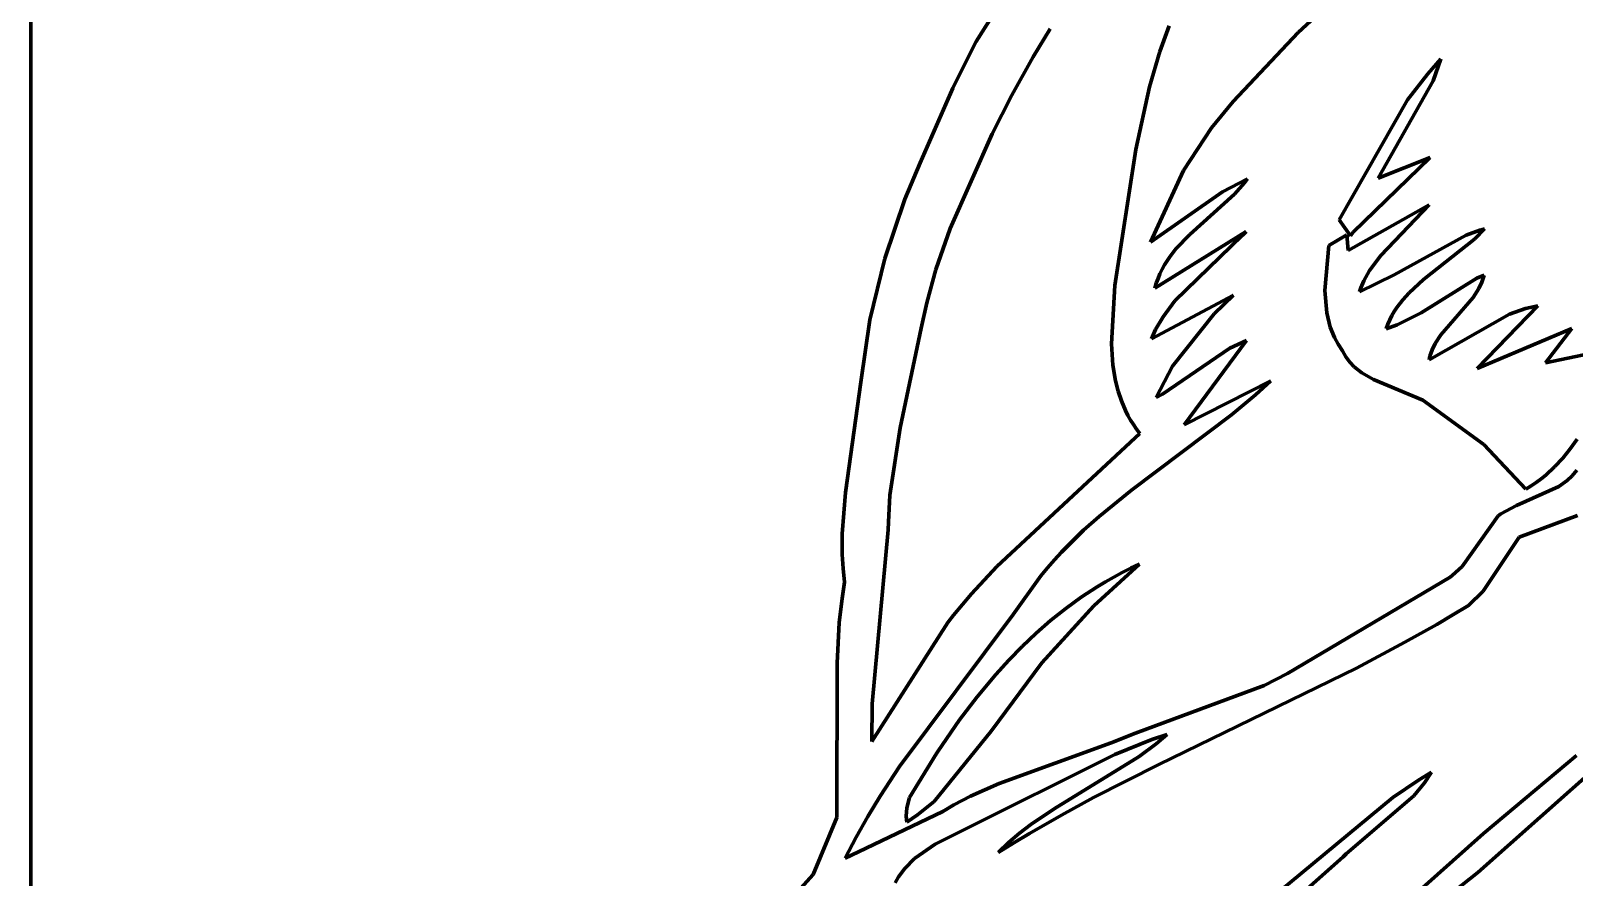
# Model space of a CAD drawing. Header units: millimetres. Extents: x 0 to 8.3, y 0 to 11.7.
# Drawn here: x 0 to 1.993, y 8.139 to 9.232 of the extents above; entities that cross this region are included whole.
import ezdxf

# ---------------------------------------------------------------- set-up
doc = ezdxf.new("R2010")
doc.units = ezdxf.units.MM
doc.layers.add('color#000000ff', color=7, linetype='CONTINUOUS', lineweight=100)
doc.layers.add('color#ffffffff', color=7, linetype='CONTINUOUS', lineweight=100)

msp = doc.modelspace()

# ---------------------------------------------------------------- linework, layer by layer
at = {"layer": 'color#000000ff'}
for p, q in [((1.221, 9.2181), (1.2641, 9.2867)), ((1.6869, 9.2763), (1.6371, 9.2298)), ((1.3166, 9.2346), (1.2945, 9.1983)), ((1.4583, 9.2052), (1.4702, 9.2387)), ((1.2047, 9.1858), (1.221, 9.2181)), ((1.6371, 9.2298), (1.553, 9.1407)), ((1.2945, 9.1983), (1.2673, 9.1489)), ((1.445, 9.1597), (1.4583, 9.2052)), ((1.8043, 9.1767), (1.8214, 9.1958)), ((1.8214, 9.1958), (1.8112, 9.1674)), ((1.1908, 9.1581), (1.2047, 9.1858)), ((1.7783, 9.143), (1.8043, 9.1767)), ((1.1487, 9.0615), (1.1908, 9.1581)), ((1.4272, 9.0788), (1.445, 9.1597)), ((1.8112, 9.1674), (1.7402, 9.0415)), ((1.2673, 9.1489), (1.2419, 9.0991)), ((1.553, 9.1407), (1.525, 9.1069)), ((1.6898, 8.9878), (1.7783, 9.143)), ((1.2419, 9.0991), (1.1874, 8.9765)), ((1.525, 9.1069), (1.4891, 9.0518)), ((1.4004, 8.9031), (1.4272, 9.0788)), ((1.129, 9.0147), (1.1487, 9.0615)), ((1.4891, 9.0518), (1.4463, 8.9589)), ((1.8075, 9.0684), (1.7078, 8.9714)), ((1.7402, 9.0415), (1.8075, 9.0684)), ((1.5394, 9.0242), (1.5716, 9.0407)), ((1.5677, 9.0356), (1.5549, 9.0212)), ((1.5716, 9.0407), (1.5677, 9.0356)), ((1.1029, 8.9377), (1.129, 9.0147)), ((1.4463, 8.9589), (1.5394, 9.0242)), ((1.5549, 9.0212), (1.4969, 8.9687)), ((1.7015, 8.9484), (1.8061, 9.0074)), ((1.8061, 9.0074), (1.744, 8.9419)), ((1.1874, 8.9765), (1.1691, 8.9237)), ((1.4519, 8.8995), (1.5699, 8.9727)), ((1.5699, 8.9727), (1.5653, 8.9682)), ((1.7048, 8.9673), (1.6898, 8.9878)), ((1.7078, 8.9714), (1.7048, 8.9673)), ((1.8541, 8.9679), (1.8717, 8.9743)), ((1.8778, 8.9761), (1.8647, 8.9627)), ((1.8717, 8.9743), (1.8778, 8.9761)), ((1.5653, 8.9682), (1.4777, 8.8832)), ((1.4969, 8.9687), (1.4792, 8.9502)), ((1.6716, 8.8965), (1.6765, 8.9547)), ((1.6765, 8.9547), (1.6997, 8.9685)), ((1.6997, 8.9685), (1.7015, 8.9484)), ((1.7611, 8.9168), (1.8541, 8.9679)), ((1.8647, 8.9627), (1.7991, 8.9106)), ((1.0839, 8.8587), (1.1029, 8.9377)), ((1.4714, 8.9402), (1.4644, 8.9296)), ((1.4792, 8.9502), (1.4714, 8.9402)), ((1.744, 8.9419), (1.7291, 8.9222)), ((1.1691, 8.9237), (1.1572, 8.8807)), ((1.456, 8.9122), (1.4538, 8.906)), ((1.4585, 8.9182), (1.456, 8.9122)), ((1.4613, 8.924), (1.4585, 8.9182)), ((1.4644, 8.9296), (1.4613, 8.924)), ((1.7163, 8.8949), (1.7611, 8.9168)), ((1.7291, 8.9222), (1.7218, 8.9091)), ((1.7957, 8.8679), (1.8678, 8.9124)), ((1.8678, 8.9124), (1.8771, 8.9162)), ((1.8771, 8.9162), (1.8741, 8.9073)), ((1.3957, 8.8275), (1.4004, 8.9031)), ((1.4538, 8.906), (1.4519, 8.8995)), ((1.674, 8.8677), (1.6716, 8.8965)), ((1.7179, 8.8998), (1.7163, 8.8949)), ((1.7218, 8.9091), (1.7179, 8.8998)), ((1.7804, 8.8936), (1.772, 8.8844)), ((1.7991, 8.9106), (1.7804, 8.8936)), ((1.8702, 8.8991), (1.863, 8.8876)), ((1.8741, 8.9073), (1.8702, 8.8991)), ((1.1572, 8.8807), (1.1501, 8.8478)), ((1.4474, 8.8343), (1.5535, 8.8904)), ((1.4777, 8.8832), (1.4626, 8.8627)), ((1.5535, 8.8904), (1.5287, 8.8663)), ((1.7645, 8.8747), (1.7612, 8.8696)), ((1.772, 8.8844), (1.7645, 8.8747)), ((1.863, 8.8876), (1.8214, 8.8393)), ((1.9467, 8.8768), (1.8683, 8.7959)), ((1.9101, 8.8659), (1.9306, 8.8731)), ((1.9306, 8.8731), (1.9467, 8.8768)), ((1.072, 8.7782), (1.0839, 8.8587)), ((1.4626, 8.8627), (1.4529, 8.8461)), ((1.5287, 8.8663), (1.4749, 8.7989)), ((1.6785, 8.8492), (1.674, 8.8677)), ((1.7529, 8.8531), (1.7508, 8.8472)), ((1.7508, 8.8472), (1.7649, 8.852)), ((1.7553, 8.8588), (1.7529, 8.8531)), ((1.7581, 8.8643), (1.7553, 8.8588)), ((1.7612, 8.8696), (1.7581, 8.8643)), ((1.7649, 8.852), (1.7957, 8.8679)), ((1.8063, 8.8071), (1.9101, 8.8659)), ((1.1501, 8.8478), (1.1228, 8.7189)), ((1.4529, 8.8461), (1.4474, 8.8343)), ((1.5704, 8.8321), (1.4896, 8.723)), ((1.5486, 8.8219), (1.5704, 8.8321)), ((1.6839, 8.8358), (1.6785, 8.8492)), ((1.6886, 8.8271), (1.6839, 8.8358)), ((1.8214, 8.8393), (1.8141, 8.8281)), ((1.8683, 8.7959), (1.9906, 8.8474)), ((1.9906, 8.8474), (1.9564, 8.8031)), ((1.3977, 8.8), (1.3957, 8.8275)), ((1.4619, 8.7625), (1.5486, 8.8219)), ((1.6942, 8.8188), (1.6886, 8.8271)), ((1.6963, 8.8147), (1.6942, 8.8188)), ((1.6985, 8.8108), (1.6963, 8.8147)), ((1.8073, 8.8116), (1.8063, 8.8071)), ((1.8103, 8.8201), (1.8073, 8.8116)), ((1.8141, 8.8281), (1.8103, 8.8201)), ((1.9564, 8.8031), (2.0554, 8.8239)), ((1.401, 8.7798), (1.3977, 8.8)), ((1.4749, 8.7989), (1.4534, 8.7581)), ((1.7037, 8.8039), (1.6985, 8.8108)), ((1.7095, 8.7978), (1.7037, 8.8039)), ((1.7194, 8.79), (1.7095, 8.7978)), ((1.0522, 8.6357), (1.072, 8.7782)), ((1.4044, 8.7666), (1.401, 8.7798)), ((1.4896, 8.723), (1.6016, 8.7798)), ((1.6016, 8.7798), (1.5818, 8.7617)), ((1.7343, 8.7817), (1.7194, 8.79)), ((1.7982, 8.755), (1.7343, 8.7817)), ((1.4086, 8.7538), (1.4044, 8.7666)), ((1.414, 8.7413), (1.4086, 8.7538)), ((1.4534, 8.7581), (1.4619, 8.7625)), ((1.5818, 8.7617), (1.551, 8.7357)), ((1.8768, 8.6974), (1.7982, 8.755)), ((1.4171, 8.7352), (1.414, 8.7413)), ((1.4204, 8.7292), (1.4171, 8.7352)), ((1.551, 8.7357), (1.4218, 8.6384)), ((1.1228, 8.7189), (1.1097, 8.6323)), ((1.2479, 8.5398), (1.4324, 8.7119)), ((1.4241, 8.7233), (1.4204, 8.7292)), ((1.4281, 8.7175), (1.4241, 8.7233)), ((1.4324, 8.7119), (1.4281, 8.7175)), ((1.9311, 8.6397), (1.8768, 8.6974)), ((1.9884, 8.692), (1.9787, 8.68)), ((1.9973, 8.7046), (1.9884, 8.692)), ((1.9787, 8.68), (1.9682, 8.6686)), ((1.9508, 8.6531), (1.9445, 8.6484)), ((1.9568, 8.6581), (1.9508, 8.6531)), ((1.9682, 8.6686), (1.9568, 8.6581)), ((1.9845, 8.6511), (1.991, 8.6572)), ((1.991, 8.6572), (1.9968, 8.6642)), ((1.0479, 8.5821), (1.0522, 8.6357)), ((1.1097, 8.6323), (1.108, 8.5972)), ((1.4218, 8.6384), (1.38, 8.6045)), ((1.9189, 8.6186), (1.9737, 8.6433)), ((1.9379, 8.644), (1.9311, 8.6397)), ((1.9445, 8.6484), (1.9379, 8.644)), ((1.9737, 8.6433), (1.9845, 8.6511)), ((1.8988, 8.6079), (1.9189, 8.6186)), ((1.108, 8.5972), (1.1075, 8.5874)), ((1.38, 8.6045), (1.3599, 8.5867)), ((1.8489, 8.54), (1.8952, 8.6053)), ((1.8952, 8.6053), (1.8988, 8.6079)), ((1.9979, 8.6057), (1.9224, 8.5777)), ((1.048, 8.5553), (1.0479, 8.5821)), ((1.1075, 8.5874), (1.0866, 8.3627)), ((1.3599, 8.5867), (1.3406, 8.568)), ((1.9224, 8.5777), (1.8758, 8.5082)), ((1.0491, 8.5375), (1.048, 8.5553)), ((1.3313, 8.5584), (1.3222, 8.5484)), ((1.3406, 8.568), (1.3313, 8.5584)), ((1.0512, 8.5196), (1.0491, 8.5375)), ((1.2151, 8.5047), (1.2479, 8.5398)), ((1.3133, 8.5382), (1.3047, 8.5277)), ((1.3222, 8.5484), (1.3133, 8.5382)), ((1.4321, 8.5429), (1.373, 8.4892)), ((1.3988, 8.5263), (1.4097, 8.5321)), ((1.4097, 8.5321), (1.4208, 8.5377)), ((1.4208, 8.5377), (1.4321, 8.5429)), ((1.8361, 8.5282), (1.8489, 8.54)), ((1.0478, 8.4988), (1.0512, 8.5196)), ((1.3047, 8.5277), (1.269, 8.478)), ((1.3567, 8.5002), (1.3774, 8.5138)), ((1.3774, 8.5138), (1.388, 8.5202)), ((1.388, 8.5202), (1.3988, 8.5263)), ((1.6231, 8.4019), (1.8332, 8.5261)), ((1.8332, 8.5261), (1.8361, 8.5282)), ((1.0442, 8.4676), (1.0478, 8.4988)), ((1.1918, 8.4772), (1.2151, 8.5047)), ((1.3367, 8.4856), (1.3567, 8.5002)), ((1.8758, 8.5082), (1.8569, 8.4895)), ((1.269, 8.478), (1.1221, 8.2815)), ((1.1843, 8.4677), (1.1918, 8.4772)), ((1.373, 8.4892), (1.306, 8.4154)), ((1.3173, 8.4701), (1.3367, 8.4856)), ((1.8367, 8.4773), (1.8163, 8.4652)), ((1.8569, 8.4895), (1.8367, 8.4773)), ((1.0414, 8.4152), (1.0442, 8.4676)), ((1.0864, 8.3137), (1.1843, 8.4677)), ((1.2805, 8.4367), (1.2986, 8.4538)), ((1.2986, 8.4538), (1.3173, 8.4701)), ((1.8163, 8.4652), (1.775, 8.442)), ((1.2631, 8.4188), (1.2805, 8.4367)), ((1.775, 8.442), (1.7123, 8.4088)), ((1.041, 8.2157), (1.0414, 8.4152)), ((1.306, 8.4154), (1.2406, 8.3272)), ((1.2463, 8.4004), (1.2631, 8.4188)), ((1.2223, 8.3717), (1.2463, 8.4004)), ((1.7123, 8.4088), (1.4569, 8.2843)), ((1.593, 8.3864), (1.6231, 8.4019)), ((1.4267, 8.3247), (1.593, 8.3864)), ((1.0866, 8.3627), (1.0864, 8.3137)), ((1.1997, 8.3419), (1.2223, 8.3717)), ((1.1717, 8.3011), (1.1997, 8.3419)), ((1.2406, 8.3272), (1.167, 8.2365)), ((1.3953, 8.3122), (1.4267, 8.3247)), ((1.448, 8.3163), (1.4001, 8.2972)), ((1.4676, 8.3229), (1.448, 8.3163)), ((1.4536, 8.311), (1.4676, 8.3229)), ((1.1349, 8.2415), (1.1699, 8.2982)), ((1.1699, 8.2982), (1.1717, 8.3011)), ((1.4001, 8.2972), (1.1965, 8.1952)), ((1.2506, 8.2594), (1.3953, 8.3122)), ((1.322, 8.2269), (1.4316, 8.2944)), ((1.4316, 8.2944), (1.4536, 8.311)), ((1.8762, 8.1948), (1.9964, 8.2956)), ((1.1221, 8.2815), (1.0969, 8.2431)), ((1.4569, 8.2843), (1.3726, 8.2413)), ((1.7923, 8.2638), (1.8094, 8.2741)), ((1.8094, 8.2741), (1.8004, 8.2604)), ((2.03, 8.2875), (1.8691, 8.1444)), ((1.2136, 8.2432), (1.2506, 8.2594)), ((1.7595, 8.2416), (1.7923, 8.2638)), ((1.8004, 8.2604), (1.7866, 8.2436)), ((1.0969, 8.2431), (1.081, 8.217)), ((1.1314, 8.2281), (1.1349, 8.2415)), ((1.167, 8.2365), (1.1455, 8.2189)), ((1.1921, 8.2318), (1.2136, 8.2432)), ((1.3726, 8.2413), (1.3311, 8.2187)), ((1.5838, 8.0957), (1.7595, 8.2416)), ((1.7866, 8.2436), (1.6992, 8.1687)), ((1.0107, 8.1418), (1.041, 8.2157)), ((1.081, 8.217), (1.0659, 8.1903)), ((1.0692, 8.1713), (1.1782, 8.2232)), ((1.1307, 8.2174), (1.1314, 8.2281)), ((1.1313, 8.2098), (1.1307, 8.2174)), ((1.1455, 8.2189), (1.1313, 8.2098)), ((1.1782, 8.2232), (1.1921, 8.2318)), ((1.3311, 8.2187), (1.29, 8.1951)), ((1.2915, 8.2064), (1.322, 8.2269)), ((1.1965, 8.1952), (1.1679, 8.1811)), ((1.263, 8.1833), (1.277, 8.1952)), ((1.29, 8.1951), (1.2697, 8.183)), ((1.277, 8.1952), (1.2915, 8.2064)), ((1.6227, 7.9696), (1.8762, 8.1948)), ((1.0659, 8.1903), (1.0517, 8.163)), ((1.1679, 8.1811), (1.1415, 8.1626)), ((1.2496, 8.1705), (1.263, 8.1833)), ((1.2697, 8.183), (1.2496, 8.1705)), ((1.0517, 8.163), (1.0692, 8.1713)), ((1.1415, 8.1626), (1.1288, 8.1499)), ((1.6953, 8.165), (1.473, 7.9679)), ((1.6992, 8.1687), (1.6953, 8.165)), ((0.9251, 8.048), (1.0107, 8.1418)), ((1.1208, 8.1391), (1.1163, 8.1313)), ((1.1288, 8.1499), (1.1208, 8.1391)), ((1.8691, 8.1444), (1.8153, 8.102))]:
    msp.add_line(p, q, dxfattribs=at)
at = {"layer": 'color#ffffffff'}
for p, q in [((0, 0), (0, 11.6806)), ((1.2641, 9.2867), (1.221, 9.2181)), ((1.6371, 9.2298), (1.6869, 9.2763)), ((1.2945, 9.1983), (1.3166, 9.2346)), ((1.4702, 9.2387), (1.4583, 9.2052)), ((1.221, 9.2181), (1.2047, 9.1858)), ((1.553, 9.1407), (1.6371, 9.2298)), ((1.2673, 9.1489), (1.2945, 9.1983)), ((1.4583, 9.2052), (1.445, 9.1597)), ((1.8214, 9.1958), (1.8043, 9.1767)), ((1.8112, 9.1674), (1.8214, 9.1958)), ((1.2047, 9.1858), (1.1908, 9.1581)), ((1.8043, 9.1767), (1.7783, 9.143)), ((1.1908, 9.1581), (1.1487, 9.0615)), ((1.445, 9.1597), (1.4272, 9.0788)), ((1.7402, 9.0415), (1.8112, 9.1674)), ((1.2419, 9.0991), (1.2673, 9.1489)), ((1.525, 9.1069), (1.553, 9.1407)), ((1.7783, 9.143), (1.6898, 8.9878)), ((1.1874, 8.9765), (1.2419, 9.0991)), ((1.4891, 9.0518), (1.525, 9.1069)), ((1.4272, 9.0788), (1.4004, 8.9031)), ((1.1487, 9.0615), (1.129, 9.0147)), ((1.4463, 8.9589), (1.4891, 9.0518)), ((1.7078, 8.9714), (1.8075, 9.0684)), ((1.8075, 9.0684), (1.7402, 9.0415)), ((1.5716, 9.0407), (1.5394, 9.0242)), ((1.5549, 9.0212), (1.5677, 9.0356)), ((1.5677, 9.0356), (1.5716, 9.0407)), ((1.129, 9.0147), (1.1029, 8.9377)), ((1.5394, 9.0242), (1.4463, 8.9589)), ((1.4969, 8.9687), (1.5549, 9.0212)), ((1.8061, 9.0074), (1.7015, 8.9484)), ((1.744, 8.9419), (1.8061, 9.0074)), ((1.1691, 8.9237), (1.1874, 8.9765)), ((1.5699, 8.9727), (1.4519, 8.8995)), ((1.5653, 8.9682), (1.5699, 8.9727)), ((1.6898, 8.9878), (1.7048, 8.9673)), ((1.7048, 8.9673), (1.7078, 8.9714)), ((1.8717, 8.9743), (1.8541, 8.9679)), ((1.8647, 8.9627), (1.8778, 8.9761)), ((1.8778, 8.9761), (1.8717, 8.9743)), ((1.4777, 8.8832), (1.5653, 8.9682)), ((1.4792, 8.9502), (1.4969, 8.9687)), ((1.6765, 8.9547), (1.6716, 8.8965)), ((1.6997, 8.9685), (1.6765, 8.9547)), ((1.7015, 8.9484), (1.6997, 8.9685)), ((1.8541, 8.9679), (1.7611, 8.9168)), ((1.7991, 8.9106), (1.8647, 8.9627)), ((1.1029, 8.9377), (1.0839, 8.8587)), ((1.4644, 8.9296), (1.4714, 8.9402)), ((1.4714, 8.9402), (1.4792, 8.9502)), ((1.7291, 8.9222), (1.744, 8.9419)), ((1.1572, 8.8807), (1.1691, 8.9237)), ((1.4538, 8.906), (1.456, 8.9122)), ((1.456, 8.9122), (1.4585, 8.9182)), ((1.4585, 8.9182), (1.4613, 8.924)), ((1.4613, 8.924), (1.4644, 8.9296)), ((1.7611, 8.9168), (1.7163, 8.8949)), ((1.7218, 8.9091), (1.7291, 8.9222)), ((1.8678, 8.9124), (1.7957, 8.8679)), ((1.8771, 8.9162), (1.8678, 8.9124)), ((1.8741, 8.9073), (1.8771, 8.9162)), ((1.4004, 8.9031), (1.3957, 8.8275)), ((1.4519, 8.8995), (1.4538, 8.906)), ((1.6716, 8.8965), (1.674, 8.8677)), ((1.7163, 8.8949), (1.7179, 8.8998)), ((1.7179, 8.8998), (1.7218, 8.9091)), ((1.772, 8.8844), (1.7804, 8.8936)), ((1.7804, 8.8936), (1.7991, 8.9106)), ((1.863, 8.8876), (1.8702, 8.8991)), ((1.8702, 8.8991), (1.8741, 8.9073)), ((1.1501, 8.8478), (1.1572, 8.8807)), ((1.5535, 8.8904), (1.4474, 8.8343)), ((1.4626, 8.8627), (1.4777, 8.8832)), ((1.5287, 8.8663), (1.5535, 8.8904)), ((1.7612, 8.8696), (1.7645, 8.8747)), ((1.7645, 8.8747), (1.772, 8.8844)), ((1.8214, 8.8393), (1.863, 8.8876)), ((1.8683, 8.7959), (1.9467, 8.8768)), ((1.9306, 8.8731), (1.9101, 8.8659)), ((1.9467, 8.8768), (1.9306, 8.8731)), ((1.0839, 8.8587), (1.072, 8.7782)), ((1.4529, 8.8461), (1.4626, 8.8627)), ((1.4749, 8.7989), (1.5287, 8.8663)), ((1.674, 8.8677), (1.6785, 8.8492)), ((1.7508, 8.8472), (1.7529, 8.8531)), ((1.7649, 8.852), (1.7508, 8.8472)), ((1.7529, 8.8531), (1.7553, 8.8588)), ((1.7553, 8.8588), (1.7581, 8.8643)), ((1.7581, 8.8643), (1.7612, 8.8696)), ((1.7957, 8.8679), (1.7649, 8.852)), ((1.9101, 8.8659), (1.8063, 8.8071)), ((1.1228, 8.7189), (1.1501, 8.8478)), ((1.4474, 8.8343), (1.4529, 8.8461)), ((1.4896, 8.723), (1.5704, 8.8321)), ((1.5704, 8.8321), (1.5486, 8.8219)), ((1.6785, 8.8492), (1.6839, 8.8358)), ((1.6839, 8.8358), (1.6886, 8.8271)), ((1.8141, 8.8281), (1.8214, 8.8393)), ((1.9906, 8.8474), (1.8683, 8.7959)), ((1.9564, 8.8031), (1.9906, 8.8474)), ((1.3957, 8.8275), (1.3977, 8.8)), ((1.5486, 8.8219), (1.4619, 8.7625)), ((1.6886, 8.8271), (1.6942, 8.8188)), ((1.6942, 8.8188), (1.6963, 8.8147)), ((1.6963, 8.8147), (1.6985, 8.8108)), ((1.8063, 8.8071), (1.8073, 8.8116)), ((1.8073, 8.8116), (1.8103, 8.8201)), ((1.8103, 8.8201), (1.8141, 8.8281)), ((2.0554, 8.8239), (1.9564, 8.8031)), ((1.3977, 8.8), (1.401, 8.7798)), ((1.4534, 8.7581), (1.4749, 8.7989)), ((1.6985, 8.8108), (1.7037, 8.8039)), ((1.7037, 8.8039), (1.7095, 8.7978)), ((1.7095, 8.7978), (1.7194, 8.79)), ((1.072, 8.7782), (1.0522, 8.6357)), ((1.401, 8.7798), (1.4044, 8.7666)), ((1.6016, 8.7798), (1.4896, 8.723)), ((1.5818, 8.7617), (1.6016, 8.7798)), ((1.7194, 8.79), (1.7343, 8.7817)), ((1.7343, 8.7817), (1.7982, 8.755)), ((1.4044, 8.7666), (1.4086, 8.7538)), ((1.4086, 8.7538), (1.414, 8.7413)), ((1.4619, 8.7625), (1.4534, 8.7581)), ((1.551, 8.7357), (1.5818, 8.7617)), ((1.7982, 8.755), (1.8768, 8.6974)), ((1.414, 8.7413), (1.4171, 8.7352)), ((1.4171, 8.7352), (1.4204, 8.7292)), ((1.4218, 8.6384), (1.551, 8.7357)), ((1.1097, 8.6323), (1.1228, 8.7189)), ((1.4324, 8.7119), (1.2479, 8.5398)), ((1.4204, 8.7292), (1.4241, 8.7233)), ((1.4241, 8.7233), (1.4281, 8.7175)), ((1.4281, 8.7175), (1.4324, 8.7119)), ((1.8768, 8.6974), (1.9311, 8.6397)), ((1.9787, 8.68), (1.9884, 8.692)), ((1.9884, 8.692), (1.9973, 8.7046)), ((1.9682, 8.6686), (1.9787, 8.68)), ((1.9445, 8.6484), (1.9508, 8.6531)), ((1.9508, 8.6531), (1.9568, 8.6581)), ((1.9568, 8.6581), (1.9682, 8.6686)), ((1.991, 8.6572), (1.9845, 8.6511)), ((1.9968, 8.6642), (1.991, 8.6572)), ((1.0522, 8.6357), (1.0479, 8.5821)), ((1.108, 8.5972), (1.1097, 8.6323)), ((1.38, 8.6045), (1.4218, 8.6384)), ((1.9737, 8.6433), (1.9189, 8.6186)), ((1.9311, 8.6397), (1.9379, 8.644)), ((1.9379, 8.644), (1.9445, 8.6484)), ((1.9845, 8.6511), (1.9737, 8.6433)), ((1.9189, 8.6186), (1.8988, 8.6079)), ((1.1075, 8.5874), (1.108, 8.5972)), ((1.3599, 8.5867), (1.38, 8.6045)), ((1.8952, 8.6053), (1.8489, 8.54)), ((1.8988, 8.6079), (1.8952, 8.6053)), ((1.9224, 8.5777), (1.9979, 8.6057)), ((1.0479, 8.5821), (1.048, 8.5553)), ((1.0866, 8.3627), (1.1075, 8.5874)), ((1.3406, 8.568), (1.3599, 8.5867)), ((1.8758, 8.5082), (1.9224, 8.5777)), ((1.048, 8.5553), (1.0491, 8.5375)), ((1.3222, 8.5484), (1.3313, 8.5584)), ((1.3313, 8.5584), (1.3406, 8.568)), ((1.0491, 8.5375), (1.0512, 8.5196)), ((1.2479, 8.5398), (1.2151, 8.5047)), ((1.3047, 8.5277), (1.3133, 8.5382)), ((1.3133, 8.5382), (1.3222, 8.5484)), ((1.373, 8.4892), (1.4321, 8.5429)), ((1.4097, 8.5321), (1.3988, 8.5263)), ((1.4208, 8.5377), (1.4097, 8.5321)), ((1.4321, 8.5429), (1.4208, 8.5377)), ((1.8489, 8.54), (1.8361, 8.5282)), ((1.0512, 8.5196), (1.0478, 8.4988)), ((1.269, 8.478), (1.3047, 8.5277)), ((1.3774, 8.5138), (1.3567, 8.5002)), ((1.388, 8.5202), (1.3774, 8.5138)), ((1.3988, 8.5263), (1.388, 8.5202)), ((1.8332, 8.5261), (1.6231, 8.4019)), ((1.8361, 8.5282), (1.8332, 8.5261)), ((1.0478, 8.4988), (1.0442, 8.4676)), ((1.2151, 8.5047), (1.1918, 8.4772)), ((1.3567, 8.5002), (1.3367, 8.4856)), ((1.8569, 8.4895), (1.8758, 8.5082)), ((1.1221, 8.2815), (1.269, 8.478)), ((1.1918, 8.4772), (1.1843, 8.4677)), ((1.306, 8.4154), (1.373, 8.4892)), ((1.3367, 8.4856), (1.3173, 8.4701)), ((1.8163, 8.4652), (1.8367, 8.4773)), ((1.8367, 8.4773), (1.8569, 8.4895)), ((1.0442, 8.4676), (1.0414, 8.4152)), ((1.1843, 8.4677), (1.0864, 8.3137)), ((1.2986, 8.4538), (1.2805, 8.4367)), ((1.3173, 8.4701), (1.2986, 8.4538)), ((1.775, 8.442), (1.8163, 8.4652)), ((1.2805, 8.4367), (1.2631, 8.4188)), ((1.7123, 8.4088), (1.775, 8.442)), ((1.0414, 8.4152), (1.041, 8.2157)), ((1.2406, 8.3272), (1.306, 8.4154)), ((1.2631, 8.4188), (1.2463, 8.4004)), ((1.2463, 8.4004), (1.2223, 8.3717)), ((1.4569, 8.2843), (1.7123, 8.4088)), ((1.6231, 8.4019), (1.593, 8.3864)), ((1.593, 8.3864), (1.4267, 8.3247)), ((1.0864, 8.3137), (1.0866, 8.3627)), ((1.2223, 8.3717), (1.1997, 8.3419)), ((1.1997, 8.3419), (1.1717, 8.3011)), ((1.167, 8.2365), (1.2406, 8.3272)), ((1.4267, 8.3247), (1.3953, 8.3122)), ((1.4001, 8.2972), (1.448, 8.3163)), ((1.448, 8.3163), (1.4676, 8.3229)), ((1.4676, 8.3229), (1.4536, 8.311)), ((1.1699, 8.2982), (1.1349, 8.2415)), ((1.1717, 8.3011), (1.1699, 8.2982)), ((1.1965, 8.1952), (1.4001, 8.2972)), ((1.3953, 8.3122), (1.2506, 8.2594)), ((1.4316, 8.2944), (1.322, 8.2269)), ((1.4536, 8.311), (1.4316, 8.2944)), ((1.9964, 8.2956), (1.8762, 8.1948)), ((1.0969, 8.2431), (1.1221, 8.2815)), ((1.3726, 8.2413), (1.4569, 8.2843)), ((1.8094, 8.2741), (1.7923, 8.2638)), ((1.8004, 8.2604), (1.8094, 8.2741)), ((1.8691, 8.1444), (2.03, 8.2875)), ((1.2506, 8.2594), (1.2136, 8.2432)), ((1.7923, 8.2638), (1.7595, 8.2416)), ((1.7866, 8.2436), (1.8004, 8.2604)), ((1.081, 8.217), (1.0969, 8.2431)), ((1.1349, 8.2415), (1.1314, 8.2281)), ((1.1455, 8.2189), (1.167, 8.2365)), ((1.2136, 8.2432), (1.1921, 8.2318)), ((1.3311, 8.2187), (1.3726, 8.2413)), ((1.7595, 8.2416), (1.5838, 8.0957)), ((1.6992, 8.1687), (1.7866, 8.2436)), ((1.041, 8.2157), (1.0107, 8.1418)), ((1.0659, 8.1903), (1.081, 8.217)), ((1.1782, 8.2232), (1.0692, 8.1713)), ((1.1314, 8.2281), (1.1307, 8.2174)), ((1.1307, 8.2174), (1.1313, 8.2098)), ((1.1313, 8.2098), (1.1455, 8.2189)), ((1.1921, 8.2318), (1.1782, 8.2232)), ((1.29, 8.1951), (1.3311, 8.2187)), ((1.322, 8.2269), (1.2915, 8.2064)), ((1.1679, 8.1811), (1.1965, 8.1952)), ((1.277, 8.1952), (1.263, 8.1833)), ((1.2697, 8.183), (1.29, 8.1951)), ((1.2915, 8.2064), (1.277, 8.1952)), ((1.8762, 8.1948), (1.6227, 7.9696)), ((1.0517, 8.163), (1.0659, 8.1903)), ((1.1415, 8.1626), (1.1679, 8.1811)), ((1.263, 8.1833), (1.2496, 8.1705)), ((1.2496, 8.1705), (1.2697, 8.183)), ((1.0692, 8.1713), (1.0517, 8.163)), ((1.1288, 8.1499), (1.1415, 8.1626)), ((1.473, 7.9679), (1.6953, 8.165)), ((1.6953, 8.165), (1.6992, 8.1687)), ((1.0107, 8.1418), (0.9251, 8.048)), ((1.1163, 8.1313), (1.1208, 8.1391)), ((1.1208, 8.1391), (1.1288, 8.1499)), ((1.8153, 8.102), (1.8691, 8.1444))]:
    msp.add_line(p, q, dxfattribs=at)

doc.saveas('drawing.dxf')
